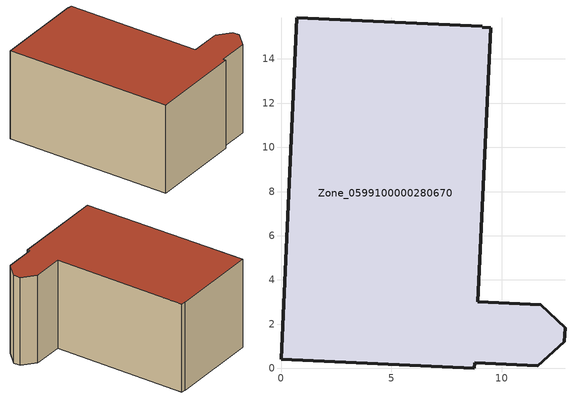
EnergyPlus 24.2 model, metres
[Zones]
Zone_0599100000280670
 floor ground (C_G): 8.76,0.25 8.75,0 0,0.4 0.71,15.87 9.11,15.49 9.11,15.43 9.49,15.42 8.89,3.01 11.75,2.87 12.85,1.83 12.82,1.21 11.62,0.11 z0
 wall outside (C_F): 0.71,15.87 0,0.4 8.75,0 8.76,0.25 11.62,0.11 12.82,1.21 12.85,1.83 11.75,2.87 8.89,3.01 9.49,15.42 9.11,15.43 9.11,15.49 0.71,15.87 z0:8.42
 roof outside (C_R): 9.49,15.42 9.11,15.43 9.11,15.49 0.71,15.87 0,0.4 8.75,0 8.76,0.25 11.62,0.11 12.82,1.21 12.85,1.83 11.75,2.87 8.89,3.01 z8.42
[BUILDING]
Pand.0599100000280670: North Axis=0; Terrain=City; Loads Convergence Tolerance Value=0.04; Temperature Convergence Tolerance Value=0.4; Solar Distribution=FullExterior; Maximum Number of Warmup Days=25; Minimum Number of Warmup Days=1
[Site:Location]
Rotterdam.The.Hague.AP_ZH_NLD Design_Conditions: Latitude=51.96; Longitude=4.45; Time Zone=1; Elevation=-4.5
[SITE:GROUNDTEMPERATURE:BUILDINGSURFACE]
18, 18, 18, 18, 18, 18, 18, 18, 18, 18, 18, 18
[MATERIAL] Thermal Absorptance=0.9; Solar Absorptance=0.7; Visible Absorptance=0.7
Name | Roughness | Thickness | Conductivity | Density | Specific Heat
G.D.1965 | MediumSmooth | 0.15 | 1 | 540 | 1210
F.D.1965 | Rough | 0.3 | 0.857143 | 1920 | 840
R.D.1965 | MediumRough | 0.2 | 0.08 | 1500 | 1000
[CONSTRUCTION]
C_G: G.D.1965
C_F: F.D.1965
C_R: R.D.1965
[ZONE]
Zone_0599100000280670: Type=1; Multiplier=1; Ceiling Height=Autocalculate; Volume=Autocalculate; Floor Area=autocalculate; Part of Total Floor Area=Yes
[ZONEINFILTRATION:DESIGNFLOWRATE]
Infil_Zone_0599100000280670: Zone or ZoneList or Space or SpaceList=Zone_0599100000280670; Schedule=AlwaysOn; Design Flow Rate Calculation Method=Flow/Area; Flow Rate per Floor Area=0.0042; Constant Term Coefficient=1; Temperature Term Coefficient=0; Velocity Term Coefficient=0; Velocity Squared Term Coefficient=0
[HVACTEMPLATE:ZONE:IDEALLOADSAIRSYSTEM]
Zone_0599100000280670: Maximum Heating Supply Air Temperature=50; Minimum Cooling Supply Air Temperature=13; Maximum Heating Supply Air Humidity Ratio=0.0156; Minimum Cooling Supply Air Humidity Ratio=0.0077; Heating Limit=NoLimit; Cooling Limit=NoLimit; Dehumidification Control Type=ConstantSensibleHeatRatio; Cooling Sensible Heat Ratio=0.7; Dehumidification Setpoint=60; Humidification Control Type=None; Humidification Setpoint=30; Outdoor Air Method=None; Outdoor Air Flow Rate per Person=0.00944; Outdoor Air Flow Rate per Zone Floor Area=0; Outdoor Air Flow Rate per Zone=0; Demand Controlled Ventilation Type=None; Outdoor Air Economizer Type=NoEconomizer; Heat Recovery Type=None; Sensible Heat Recovery Effectiveness=0.7; Latent Heat Recovery Effectiveness=0.65
[ZONECONTROL:THERMOSTAT]
ThermostatControl_Zone_0599100000280670: Zone or ZoneList=Zone_0599100000280670; Control Type Schedule=DualSetpointControlType; Control 1=Thermostat_Zone_0599100000280670; Temperature Difference Between Cutout And Setpoint=0
[THERMOSTATSETPOINT:DUALSETPOINT]
Thermostat_Zone_0599100000280670: Heating Setpoint Temperature Schedule=HeatingSetpoint_Zone_0599100000280670; Cooling Setpoint Temperature Schedule=CoolingSetpoint_Zone_0599100000280670
[SCHEDULE:COMPACT]
HeatingSetpoint_Zone_0599100000280670: Through: 12/31, For: AllDays, Until: 24:00, 21
CoolingSetpoint_Zone_0599100000280670: Through: 12/31, For: AllDays, Until: 24:00, 24
DualSetpointControlType: Through: 12/31, For: AllDays, Until: 24:00, 4
AlwaysOn: Through: 12/31, For: AllDays, Until: 24:00, 1
